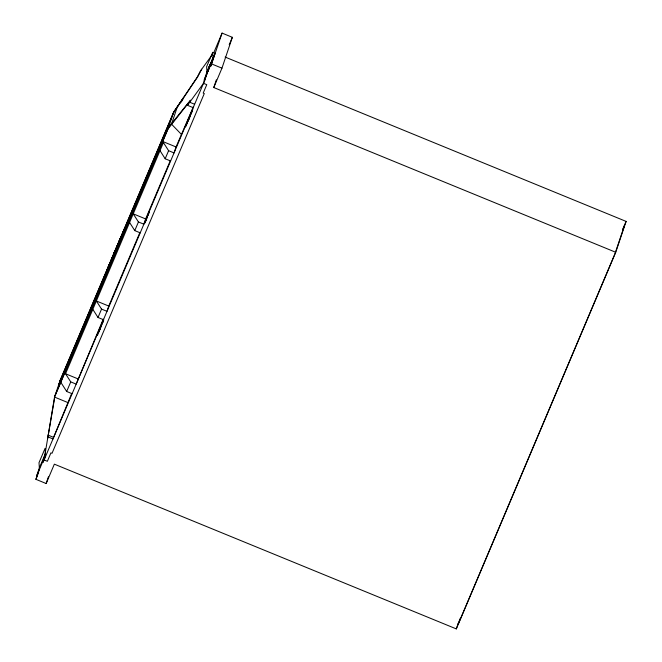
<?xml version="1.0" encoding="UTF-8"?>
<svg xmlns="http://www.w3.org/2000/svg" width="662" height="662" viewBox="0 0 662 662"><rect width="100%" height="100%" fill="white"/><g stroke="black" fill="none" stroke-linecap="round" stroke-linejoin="round"><path stroke-width="0.99" d="M58.777 385.342L58.935 383.348M113.732 254.705L113.045 256.566L114.609 252.644M115.585 250.584L113.79 254.597M110.893 261.606L113.061 256.326L111.928 259.165M59.621 383.555L60.019 380.807L173.436 112.896L197.64 76.908L201.72 69.196M193.196 107.658L187.512 105.324L203.499 83.321L206.767 84.662L203.201 93.102L204.285 93.549L52.017 453.304L50.924 452.858L47.358 461.298L44.081 459.958L54.532 397.092L60.201 380.253L173.717 112.06L183.631 97.604L181.363 101.989M59.977 381.792L60.201 380.253M47.705 438.335L54.532 398.59M109.594 264.734L111.952 258.983M211.062 62.716L207.289 72.017L208.083 70.197L207.703 71.206M116.007 248.854L115.155 251.113M114.154 253.794L114.774 252.023M111.812 259.405L111.133 260.911L111.787 259.355M112.904 256.839C112.126 258.552 112.54 257.444 112.383 258.039M209.622 66.779L209.581 66.903A24.146 0.654 -67.7 0 1 208.472 69.469L207.843 70.809L208.869 68.169M207.893 70.71L207.678 71.107L209.581 66.87M110.703 262.044L111.597 259.943L110.935 261.432M207.835 70.495C208.53 68.691 207.603 71.132 207.818 70.429M208.646 69.113L210.872 63.171L209.895 65.397M208.629 68.459L211.062 62.7M115.213 251.312L114.567 252.983M116.173 248.316L116.388 247.662M115.229 251.204L116.33 248.614L115.436 250.931L115.759 249.955M120.807 237.368L121.022 236.706M208.795 68.385L209.258 67.408M209.548 66.473L209.92 65.488M36.567 476.21L39.364 467.885L45.43 453.553L42.633 461.877L36.567 476.21L37.113 476.433L35.889 479.313L46.158 483.525L54.35 464.161L456.308 628.9L615.726 252.272L626.111 221.406L225.105 57.056M35.889 479.313L39.463 468.704M37.113 476.433L38.669 471.807M107.848 267.853L107.178 269.864L109.338 264.676M108.502 266.306L107.823 268.342L110.107 262.508M109.503 264.452L112.854 256.467M42.633 461.877L43.179 462.101L45.355 455.63M109.958 263.633L109.338 265.371L110.43 262.748M44.081 459.958L44.735 458.021M112.209 258.056L113.707 254.498M112.532 257.295L113.318 254.936M113.45 255.118C116.876 245.478 112.474 256.831 114.278 252.462L113.5 254.473M116.446 248.06L117.877 244.7M116.851 247.083L117.232 245.974L116.926 246.396M117.505 245.536L119.292 240.786M118.572 242.524L118.68 242.275M71.777 393.302L52.977 438.947L47.532 436.721M103.214 319.167L76.18 384.125L70.743 381.891L65.546 373.765L163.406 142.562M46.158 483.525L48.434 476.772M97.422 335.452L103.727 319.589M67.863 402.554L54.532 397.092L168.049 128.9L173.717 112.06L197.235 77.164L200.412 70.999L212.146 54.847M108.767 306.059L106.987 311.33L101.551 309.096L96.354 300.978L108.767 306.059L139.988 232.296M171.408 124.431L177.176 107.302M145.64 218.932L143.869 224.195L138.432 221.969L133.236 213.843L145.64 218.932L170.399 160.444M148.255 214.844L149.207 212.014L144.49 223.16M187.512 105.324L188.165 103.371L168.049 128.9M176.051 146.956L174.04 152.914L168.603 150.688L162.72 141.494L176.051 146.956L193.453 106.632M185.509 126.996L192.75 109.304L191.484 113.078M43.179 462.101L204.715 80.441L204.169 80.218L206.974 71.893L213.04 57.569L212.684 52.381L215.076 53.357L210.781 66.109L210.235 65.886L213.04 57.569L213.586 57.793M203.499 83.321L207.81 70.776M204.715 80.441L206.892 73.97M210.781 66.109L222.076 33.1L232.345 37.312L221.96 68.169L213.768 87.533L615.726 252.272M213.768 87.533L216.358 79.812M456.308 628.9L458.261 623.116M460.007 618.697L458.046 624.539L614.882 253.993L624.382 225.767L623.165 228.63M208.836 68.492L209.134 67.714L208.695 68.616M208.315 69.262L209.25 67.168M209.928 65.315L210.706 63.502M209.962 65.182L209.424 66.539M208.977 68.335L209.101 67.615M208.911 68.451L209.076 67.847M209.391 67.301L209.242 67.689L209.506 67.069M115.958 249.648L115.784 250.095M114.758 252.512L114.94 251.874M207.885 70.453L209.498 66.332M118.655 242.358L117.679 244.634M210.069 65L210.574 63.982L210.16 65.033M210.499 64.156L210.624 63.684M207.074 72.671L207.363 71.893L207.198 72.365M207.479 71.604L208.05 70.346M210.168 64.744L210.466 64.222M209.722 66.374L210.607 63.866L210.35 64.305M208.166 69.543L208.844 67.938M208.067 69.849L209.217 67.019M208.307 69.485L208.489 69.311M210.4 64.437L210.226 64.859M116.255 247.969L114.526 252.272L116.007 248.697M120.889 237.013L119.16 241.324L120.65 237.741M107.484 269.484L103.198 280.68L115.196 253.132L125.209 228.076L118.846 242.309M119.797 240.157L120.534 238.097M208.125 69.915L208.298 69.56M208.695 68.285L208.96 67.582M113.483 255.557L113.963 254.225L113.409 255.731M115.66 250.418L116.14 249.078L115.966 249.458M107.84 268.607L110.389 262.392M208.969 67.723L209.78 65.662M114.973 251.56L115.56 250.021L115.312 250.55M119.607 240.604L120.194 239.065L119.946 239.594M209.382 66.928L209.904 65.588M112.557 257.518L112.821 256.856M209.746 65.902L209.06 67.623M112.763 256.252L109.611 264.204M114.94 251.618L114.493 253.157M119.574 240.662L118.564 243.07L119.45 240.968M113.21 255.623L116.09 248.771M209.573 66.092L209.928 65.257M114.203 253.223L114.807 251.924M55.062 395.537L168.578 127.344L190.449 100.144L189.746 102.254L194.636 104.257M72.125 393.708L66.68 391.482L70.743 381.891M103.446 319.696L98.009 317.47L101.551 309.096M140.212 232.834L134.775 230.608L138.432 221.969M170.622 160.99L165.177 158.764L168.603 150.688M212.684 52.381L206.618 66.705L206.974 71.893L207.52 72.117M213.884 52.455L222.076 33.1M212.8 58.736L214.695 54.259M208.464 69.129L208.687 68.608L208.249 69.667M206.618 73.896L209.986 65.935M204.169 80.218L210.235 65.886M99.077 330.81L103.429 320.54M144.573 223.21L148.131 214.802M186.535 124.233L191.674 112.093L185.981 125.863M98.53 332.44L101.691 324.968M102.486 323.106L103.669 320.3M144.812 222.97L147.187 217.368M99.259 331.05L100.417 328.319M145.102 222.631L146.65 218.981M188.645 119.921L189.804 117.182M229.226 44.685L232.345 37.312M622.487 229.962L626.111 221.406M116.479 247.853L117.662 245.081M115.759 249.177L114.948 251.188L115.163 250.716M120.393 238.221L119.582 240.24L119.805 239.76M111.382 259.487L111.895 258.602M211.691 63.966L221.96 68.169M65.546 373.765L77.951 378.854M48.078 435.116L53.514 437.342M44.677 455.936L45.62 456.325M171.508 124.142L181.38 134.361M159.989 150.638L165.177 158.764M129.578 222.482L134.775 230.608M92.812 309.344L98.009 317.47M60.805 382.288L66.68 391.482M45.372 452.692L45.074 448.373L39.008 462.697L39.364 467.885M102.991 279.968L102.867 280.547L114.874 253L124.878 227.943L102.991 279.968"/></g></svg>
